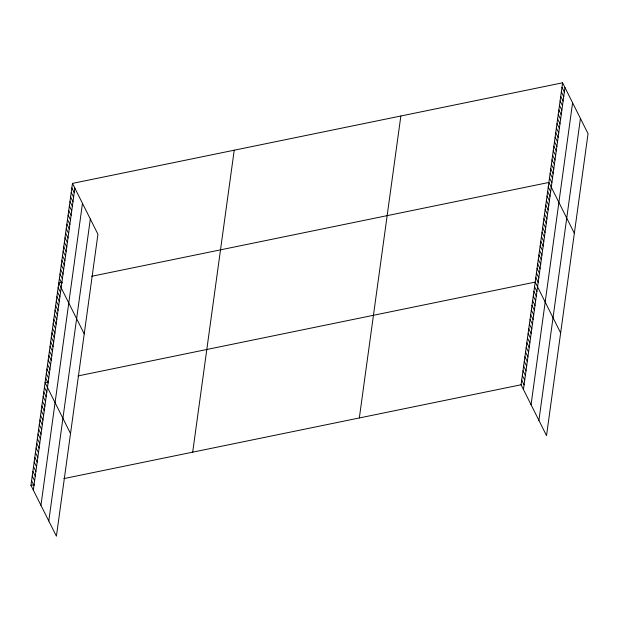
<?xml version="1.0" encoding="UTF-8"?>
<svg xmlns="http://www.w3.org/2000/svg" width="619" height="619" viewBox="0 0 619 619"><rect width="100%" height="100%" fill="white"/><g stroke="black" fill="none" stroke-linecap="round" stroke-linejoin="round"><path stroke-width="0.93" d="M72.477 183.394L97.934 234.237L56.406 536.193L30.95 485.35L72.477 183.394L562.594 82.807L588.05 133.65L546.523 435.606L521.066 384.763L562.594 82.807M33.333 490.109L74.853 188.153M40.947 505.313L82.474 203.357M48.793 520.989L90.32 219.025M192.687 452.156L234.214 150.2M359.329 417.957L400.857 116.001M523.442 389.513L564.969 87.558M531.063 404.725L572.59 102.769M538.909 420.394L580.436 118.438M62.326 282.31L58.774 283.045L84.23 333.881M91.651 276.291L548.891 182.45L574.347 233.293M48.622 381.962L45.071 382.689L70.527 433.532M77.948 375.942L535.18 282.094L560.644 332.937M30.95 485.35L34.502 484.623M63.834 478.603L521.066 384.763M561.967 87.333L564.35 92.084M561.348 91.867L563.723 96.618M560.721 96.394L563.104 101.145M560.102 100.92L562.478 105.679M559.475 105.454L561.859 110.205M558.856 109.981L561.232 114.732M558.23 114.507L560.613 119.266M557.611 119.041L559.986 123.792M556.984 123.568L559.367 128.319M556.365 128.102L558.74 132.853M555.738 132.628L558.121 137.379M555.119 137.155L557.495 141.913M554.492 141.689L556.876 146.44M553.873 146.216L556.249 150.966M553.247 150.742L555.63 155.501M552.628 155.276L555.003 160.027M552.001 159.803L554.384 164.553M551.382 164.337L553.757 169.088M550.755 168.863L553.138 173.614M550.136 173.39L552.512 178.148M549.51 177.924L551.893 182.675M548.264 186.977L550.647 191.735M547.645 191.511L550.02 196.262M547.018 196.037L549.401 200.788M546.399 200.571L548.774 205.322M545.772 205.098L548.155 209.849M545.153 209.624L547.529 214.383M544.527 214.159L546.91 218.909M543.908 218.685L546.283 223.436M543.281 223.211L545.664 227.97M542.654 227.746L545.037 232.496M542.035 232.272L544.418 237.023M541.408 236.806L543.792 241.557M540.789 241.333L543.173 246.083M540.163 245.859L542.546 250.618M539.544 250.393L541.927 255.144M538.917 254.92L541.3 259.671M538.298 259.446L540.681 264.205M537.671 263.98L540.054 268.731M537.052 268.507L539.435 273.258M536.425 273.041L538.809 277.792M535.806 277.567L538.19 282.318M534.545 286.759L536.921 291.518M533.903 291.433L536.278 296.184M533.261 296.099L535.636 300.849M532.619 300.764L534.994 305.515M531.976 305.43L534.352 310.181M531.334 310.096L533.71 314.847M530.692 314.762L533.067 319.512M530.05 319.427L532.425 324.178M529.407 324.093L531.791 328.851M528.765 328.759L531.148 333.517M528.123 333.432L530.506 338.183M527.481 338.098L529.864 342.849M526.839 342.764L529.222 347.514M526.196 347.429L528.58 352.18M525.554 352.095L527.937 356.846M524.912 356.761L527.295 361.511M524.27 361.426L526.653 366.185M523.628 366.092L526.011 370.851M522.993 370.766L525.369 375.516M522.351 375.431L524.726 380.182M521.709 380.097L524.084 384.848M71.85 187.928L74.234 192.679M71.231 192.455L73.607 197.206M70.605 196.981L72.988 201.74M69.986 201.515L72.361 206.266M69.359 206.042L71.742 210.793M68.74 210.576L71.115 215.327M68.113 215.103L70.496 219.853M67.494 219.629L69.87 224.388M66.867 224.163L69.251 228.914M66.248 228.69L68.624 233.44M65.622 233.216L68.005 237.975M65.003 237.75L67.378 242.501M64.376 242.277L66.759 247.027M63.757 246.811L66.132 251.562M63.13 251.337L65.513 256.088M62.511 255.864L64.887 260.622M61.885 260.398L64.268 265.149M61.266 264.924L63.641 269.675M60.639 269.451L63.022 274.209M60.02 273.985L62.395 278.736M59.393 278.511L61.776 283.262M58.147 287.572L60.53 292.323M57.528 292.098L59.904 296.857M56.902 296.633L59.285 301.383M56.283 301.159L58.658 305.91M55.656 305.693L58.039 310.444M55.037 310.22L57.412 314.97M54.41 314.746L56.793 319.497M53.791 319.28L56.167 324.031M53.164 323.807L55.548 328.557M52.545 328.333L54.921 333.092M51.919 332.867L54.302 337.618M51.3 337.394L53.675 342.145M50.673 341.928L53.056 346.679M50.054 346.454L52.429 351.205M49.427 350.981L51.81 355.732M48.808 355.515L51.184 360.266M48.181 360.041L50.565 364.792M47.562 364.568L49.938 369.326M46.936 369.102L49.319 373.853M46.317 373.628L48.692 378.379M45.69 378.163L48.073 382.913M44.429 387.355L46.804 392.106M43.787 392.02L46.162 396.771M43.144 396.686L45.52 401.437M42.502 401.352L44.885 406.11M41.86 406.018L44.243 410.776M41.218 410.691L43.601 415.442M40.575 415.357L42.959 420.108M39.933 420.022L42.316 424.773M39.291 424.688L41.674 429.439M38.649 429.354L41.032 434.105M38.007 434.02L40.39 438.77M37.364 438.685L39.748 443.436M36.722 443.351L39.105 448.11M36.088 448.017L38.463 452.775M35.445 452.69L37.821 457.441M34.803 457.356L37.179 462.107M34.161 462.022L36.536 466.772M33.519 466.687L35.894 471.438M32.877 471.353L35.252 476.104M32.234 476.019L34.61 480.77M31.592 480.684L33.975 485.443"/></g></svg>
